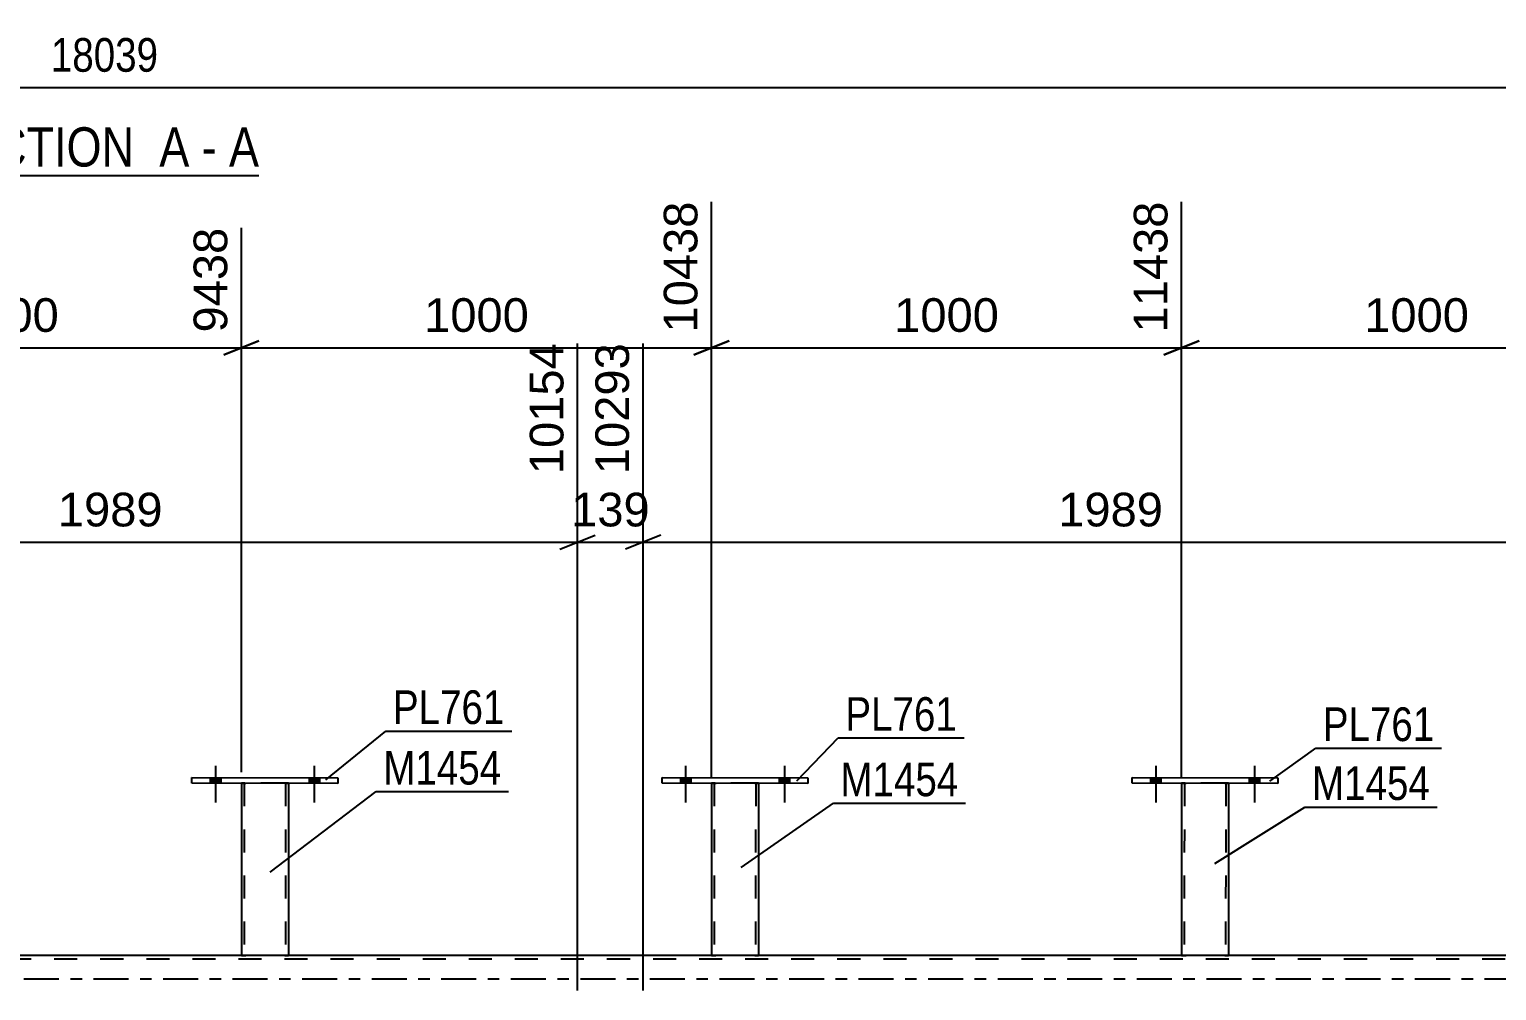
# Model space of a CAD drawing. Header units: millimetres. Extents: x 0 to 841, y 0 to 594.
# Drawn here: x 403.4 to 528.3, y 433.5 to 515.3 of the extents above; entities that cross this region are included whole.
import ezdxf

# ---------------------------------------------------------------- set-up
doc = ezdxf.new("R2010")
doc.units = ezdxf.units.MM
doc.linetypes.add('DXK_LINE_DOT2', pattern=[3.9198, 1.9599, -1.9599])
doc.linetypes.add('DXK_LINE_DOT3', pattern=[5.9187, 2.979, -0.9799, 0.9799, -0.9799])
doc.styles.add('Arial', font='ARIAL.TTF', dxfattribs={"height": 0.2})
doc.styles.add('Arial Narrow', font='ARIALN.TTF', dxfattribs={"height": 0.2})

# ---------------------------------------------------------------- blocks, each defined once
blk = doc.blocks.new('Unknown-318891418-12 - 6237')
at = {"color": 6, "linetype": 'Continuous'}
blk.add_line((395.34, 502.86), (422.98, 502.86), dxfattribs=at)
at = {"color": 0, "linetype": 'Continuous'}
for points in [[(413.45, 503.61), (413.45, 507.11), (395.34, 507.11), (395.34, 503.61)], [(417.05, 503.61), (417.05, 507.11), (414.5, 507.11), (414.5, 503.61)], [(419.38, 503.61), (419.38, 507.11), (418.1, 507.11), (418.1, 503.61)], [(422.98, 503.61), (422.98, 507.11), (420.43, 507.11), (420.43, 503.61)]]:
    blk.add_wipeout(points, dxfattribs=at)
at = {"color": 7, "linetype": 'Continuous', "style": 'Arial Narrow'}
for s, p in [('SECTION ', (395.34, 503.61)), ('A', (414.5, 503.61)), ('A', (420.43, 503.61)), ('-', (418.1, 503.61))]:
    blk.add_text(s, height=3.34, dxfattribs=at).set_placement(p)
blk = doc.blocks.new('Bolt-318891418-4600 - 4466')
at = {"linetype": 'Continuous'}
for points in [[(418.84, 451.15), (419.72, 451.15), (419.72, 451.63), (418.84, 451.63)], [(427.24, 451.14), (428.12, 451.14), (428.12, 451.62), (427.24, 451.62)]]:
    blk.add_hatch(color=1, dxfattribs=at).paths.add_polyline_path(points)
at = {"color": 1, "linetype": 'Continuous'}
for p, q in [((419.28, 452.63), (419.28, 449.51)), ((427.68, 452.62), (427.68, 449.5)), ((418.84, 451.63), (418.84, 451.15)), ((419.72, 451.63), (419.72, 451.15)), ((427.24, 451.62), (427.24, 451.14)), ((428.12, 451.62), (428.12, 451.14))]:
    blk.add_line(p, q, dxfattribs=at)
blk = doc.blocks.new('Part-318891418-4472 - 4466')
at = {"color": 2, "linetype": 'Continuous'}
for p, q in [((421.48, 451.15), (421.48, 436.51)), ((425.48, 451.14), (425.48, 436.51)), ((421.51, 436.51), (421.48, 436.51)), ((421.62, 436.51), (421.51, 436.51)), ((421.77, 436.51), (421.62, 436.51)), ((425.18, 436.51), (421.77, 436.51)), ((425.34, 436.51), (425.18, 436.51)), ((425.44, 436.51), (425.34, 436.51)), ((425.48, 436.51), (425.44, 436.51))]:
    blk.add_line(p, q, dxfattribs=at)
at = {"color": 7, "linetype": 'DXK_LINE_DOT2'}
for p, q in [((421.48, 451.15), (421.48, 451.15)), ((421.48, 451.15), (421.48, 451.15)), ((421.48, 451.15), (421.48, 451.15)), ((421.52, 451.15), (421.48, 451.15)), ((421.48, 451.15), (421.52, 451.15)), ((421.62, 451.15), (421.52, 451.15)), ((421.52, 451.15), (421.62, 451.15)), ((421.78, 451.15), (421.62, 451.15)), ((421.62, 451.15), (421.78, 451.15)), ((421.72, 451.15), (421.72, 451.15)), ((421.72, 451.15), (421.72, 436.51)), ((421.74, 451.15), (421.72, 451.15)), ((421.72, 451.15), (421.74, 451.15)), ((421.79, 451.15), (421.74, 451.15)), ((421.74, 451.15), (421.79, 451.15)), ((425.19, 451.15), (421.78, 451.15)), ((425.19, 451.15), (421.78, 451.15)), ((425.09, 451.15), (421.79, 451.15)), ((421.79, 451.15), (421.87, 451.15)), ((425.17, 451.15), (421.87, 451.15)), ((425.17, 451.15), (425.09, 451.15)), ((425.22, 451.15), (425.17, 451.15)), ((425.17, 451.15), (425.22, 451.15)), ((425.19, 451.15), (425.34, 451.15)), ((425.34, 451.15), (425.19, 451.15)), ((425.24, 451.15), (425.22, 451.15)), ((425.22, 451.15), (425.24, 451.15)), ((425.24, 451.15), (425.24, 451.15)), ((425.24, 451.15), (425.24, 436.51)), ((425.34, 451.15), (425.45, 451.15)), ((425.45, 451.15), (425.34, 451.15)), ((425.45, 451.15), (425.48, 451.15)), ((425.48, 451.15), (425.45, 451.15)), ((425.48, 451.15), (425.48, 451.15)), ((425.48, 451.15), (425.48, 451.14)), ((425.48, 451.14), (425.48, 451.15)), ((421.48, 436.51), (421.51, 436.51)), ((421.51, 436.51), (421.62, 436.51)), ((421.62, 436.51), (421.77, 436.51)), ((421.74, 436.51), (421.72, 436.51)), ((421.72, 436.51), (421.74, 436.51)), ((421.79, 436.51), (421.74, 436.51)), ((421.74, 436.51), (421.77, 436.51)), ((425.18, 436.51), (421.77, 436.51)), ((421.77, 436.51), (421.79, 436.51)), ((425.09, 436.51), (421.79, 436.51)), ((421.79, 436.51), (421.87, 436.51)), ((425.17, 436.51), (421.87, 436.51)), ((425.17, 436.51), (425.09, 436.51)), ((425.22, 436.51), (425.17, 436.51)), ((425.17, 436.51), (425.22, 436.51)), ((425.18, 436.51), (425.34, 436.51)), ((425.24, 436.51), (425.22, 436.51)), ((425.22, 436.51), (425.24, 436.51)), ((425.34, 436.51), (425.44, 436.51)), ((425.44, 436.51), (425.48, 436.51))]:
    blk.add_line(p, q, dxfattribs=at)
blk = doc.blocks.new('Bolt-318891418-4601 - 4466')
at = {"linetype": 'Continuous'}
for points in [[(418.84, 451.15), (419.72, 451.15), (419.72, 451.63), (418.84, 451.63)], [(427.24, 451.14), (428.12, 451.14), (428.12, 451.62), (427.24, 451.62)]]:
    blk.add_hatch(color=1, dxfattribs=at).paths.add_polyline_path(points)
at = {"color": 1, "linetype": 'Continuous'}
for p, q in [((419.28, 452.63), (419.28, 449.51)), ((427.68, 452.62), (427.68, 449.5)), ((418.84, 451.63), (418.84, 451.15)), ((419.72, 451.63), (419.72, 451.15)), ((427.24, 451.62), (427.24, 451.14)), ((428.12, 451.62), (428.12, 451.14))]:
    blk.add_line(p, q, dxfattribs=at)
blk = doc.blocks.new('Part-318891418-4477 - 4466')
at = {"color": 2, "linetype": 'Continuous'}
for p, q in [((417.28, 451.15), (417.28, 451.63)), ((417.28, 451.63), (429.68, 451.62)), ((429.68, 451.14), (417.28, 451.15)), ((429.68, 451.62), (429.68, 451.14))]:
    blk.add_line(p, q, dxfattribs=at)
blk = doc.blocks.new('Part-318891418-4482 - 4466')
at = {"color": 2, "linetype": 'Continuous'}
for p, q in [((461.49, 451.15), (461.48, 436.51)), ((465.49, 451.14), (465.48, 436.51)), ((461.52, 436.51), (461.48, 436.51)), ((461.62, 436.51), (461.52, 436.51)), ((461.78, 436.51), (461.62, 436.51)), ((465.19, 436.51), (461.78, 436.51)), ((465.34, 436.51), (465.19, 436.51)), ((465.45, 436.51), (465.34, 436.51)), ((465.48, 436.51), (465.45, 436.51))]:
    blk.add_line(p, q, dxfattribs=at)
at = {"color": 7, "linetype": 'DXK_LINE_DOT2'}
for p, q in [((461.49, 451.15), (461.49, 451.15)), ((461.49, 451.15), (461.49, 451.15)), ((461.49, 451.15), (461.49, 451.15)), ((461.52, 451.15), (461.49, 451.15)), ((461.49, 451.15), (461.52, 451.15)), ((461.63, 451.15), (461.52, 451.15)), ((461.52, 451.15), (461.63, 451.15)), ((461.78, 451.15), (461.63, 451.15)), ((461.63, 451.15), (461.78, 451.15)), ((461.73, 451.15), (461.72, 436.51)), ((461.73, 451.15), (461.73, 451.15)), ((461.75, 451.15), (461.73, 451.15)), ((461.73, 451.15), (461.75, 451.15)), ((461.8, 451.15), (461.75, 451.15)), ((461.75, 451.15), (461.8, 451.15)), ((465.19, 451.15), (461.78, 451.15)), ((465.19, 451.15), (461.78, 451.15)), ((465.1, 451.15), (461.8, 451.15)), ((461.8, 451.15), (461.88, 451.15)), ((465.18, 451.15), (461.88, 451.15)), ((465.18, 451.15), (465.1, 451.15)), ((465.23, 451.15), (465.18, 451.15)), ((465.18, 451.15), (465.23, 451.15)), ((465.19, 451.15), (465.35, 451.15)), ((465.35, 451.15), (465.19, 451.15)), ((465.25, 451.15), (465.23, 451.15)), ((465.23, 451.15), (465.25, 451.15)), ((465.25, 451.15), (465.24, 436.51)), ((465.25, 451.15), (465.25, 451.15)), ((465.35, 451.15), (465.45, 451.15)), ((465.45, 451.15), (465.35, 451.15)), ((465.45, 451.15), (465.49, 451.15)), ((465.49, 451.15), (465.45, 451.15)), ((465.49, 451.15), (465.49, 451.15)), ((465.49, 451.15), (465.49, 451.14)), ((465.49, 451.14), (465.49, 451.15)), ((461.48, 436.51), (461.52, 436.51)), ((461.52, 436.51), (461.62, 436.51)), ((461.62, 436.51), (461.78, 436.51)), ((461.74, 436.51), (461.72, 436.51)), ((461.72, 436.51), (461.74, 436.51)), ((461.79, 436.51), (461.74, 436.51)), ((461.74, 436.51), (461.78, 436.51)), ((465.19, 436.51), (461.78, 436.51)), ((461.78, 436.51), (461.79, 436.51)), ((465.1, 436.51), (461.79, 436.51)), ((461.79, 436.51), (461.87, 436.51)), ((465.17, 436.51), (461.87, 436.51)), ((465.17, 436.51), (465.1, 436.51)), ((465.23, 436.51), (465.17, 436.51)), ((465.17, 436.51), (465.23, 436.51)), ((465.19, 436.51), (465.34, 436.51)), ((465.24, 436.51), (465.23, 436.51)), ((465.23, 436.51), (465.24, 436.51)), ((465.34, 436.51), (465.45, 436.51)), ((465.45, 436.51), (465.48, 436.51))]:
    blk.add_line(p, q, dxfattribs=at)
blk = doc.blocks.new('Part-318891418-4487 - 4466')
at = {"color": 2, "linetype": 'Continuous'}
for p, q in [((457.29, 451.15), (457.29, 451.63)), ((457.29, 451.63), (469.69, 451.62)), ((469.69, 451.14), (457.29, 451.15)), ((469.69, 451.62), (469.69, 451.14))]:
    blk.add_line(p, q, dxfattribs=at)
blk = doc.blocks.new('Part-318891418-4492 - 4466')
at = {"color": 2, "linetype": 'Continuous'}
for p, q in [((501.49, 451.15), (501.48, 436.51)), ((505.49, 451.14), (505.48, 436.51)), ((501.52, 436.51), (501.48, 436.51)), ((501.62, 436.51), (501.52, 436.51)), ((501.78, 436.51), (501.62, 436.51)), ((505.19, 436.51), (501.78, 436.51)), ((505.34, 436.51), (505.19, 436.51)), ((505.45, 436.51), (505.34, 436.51)), ((505.48, 436.51), (505.45, 436.51))]:
    blk.add_line(p, q, dxfattribs=at)
at = {"color": 7, "linetype": 'DXK_LINE_DOT2'}
for p, q in [((501.49, 451.15), (501.49, 451.15)), ((501.49, 451.15), (501.49, 451.15)), ((501.49, 451.15), (501.49, 451.15)), ((501.52, 451.15), (501.49, 451.15)), ((501.49, 451.15), (501.52, 451.15)), ((501.63, 451.15), (501.52, 451.15)), ((501.52, 451.15), (501.63, 451.15)), ((501.78, 451.15), (501.63, 451.15)), ((501.63, 451.15), (501.78, 451.15)), ((501.73, 451.15), (501.72, 436.51)), ((501.73, 451.15), (501.73, 451.15)), ((501.75, 451.15), (501.73, 451.15)), ((501.73, 451.15), (501.75, 451.15)), ((501.8, 451.15), (501.75, 451.15)), ((501.75, 451.15), (501.8, 451.15)), ((505.19, 451.15), (501.78, 451.15)), ((505.19, 451.15), (501.78, 451.15)), ((505.1, 451.15), (501.8, 451.15)), ((501.8, 451.15), (501.88, 451.15)), ((505.18, 451.15), (501.88, 451.15)), ((505.18, 451.15), (505.1, 451.15)), ((505.23, 451.15), (505.18, 451.15)), ((505.18, 451.15), (505.23, 451.15)), ((505.19, 451.15), (505.35, 451.15)), ((505.35, 451.15), (505.19, 451.15)), ((505.25, 451.15), (505.23, 451.15)), ((505.23, 451.15), (505.25, 451.15)), ((505.25, 451.15), (505.24, 436.51)), ((505.25, 451.15), (505.25, 451.15)), ((505.35, 451.15), (505.45, 451.15)), ((505.45, 451.15), (505.35, 451.15)), ((505.45, 451.15), (505.49, 451.15)), ((505.49, 451.15), (505.45, 451.15)), ((505.49, 451.15), (505.49, 451.15)), ((505.49, 451.15), (505.49, 451.14)), ((505.49, 451.14), (505.49, 451.15)), ((501.48, 436.51), (501.52, 436.51)), ((501.52, 436.51), (501.62, 436.51)), ((501.62, 436.51), (501.78, 436.51)), ((501.74, 436.51), (501.72, 436.51)), ((501.72, 436.51), (501.74, 436.51)), ((501.79, 436.51), (501.74, 436.51)), ((501.74, 436.51), (501.78, 436.51)), ((505.19, 436.51), (501.78, 436.51)), ((501.78, 436.51), (501.79, 436.51)), ((505.1, 436.51), (501.79, 436.51)), ((501.79, 436.51), (501.87, 436.51)), ((505.17, 436.51), (501.87, 436.51)), ((505.17, 436.51), (505.1, 436.51)), ((505.22, 436.51), (505.17, 436.51)), ((505.17, 436.51), (505.22, 436.51)), ((505.19, 436.51), (505.34, 436.51)), ((505.24, 436.51), (505.22, 436.51)), ((505.22, 436.51), (505.24, 436.51)), ((505.34, 436.51), (505.45, 436.51)), ((505.45, 436.51), (505.48, 436.51))]:
    blk.add_line(p, q, dxfattribs=at)
blk = doc.blocks.new('Part-318891418-4508 - 4466')
at = {"color": 7, "linetype": 'DXK_LINE_DOT2'}
for p, q in [((764.22, 436.19), (89.29, 436.19)), ((764.22, 436.51), (101.49, 436.51)), ((425.48, 436.51), (421.48, 436.51)), ((465.48, 436.51), (461.48, 436.51)), ((505.48, 436.51), (501.48, 436.51))]:
    blk.add_line(p, q, dxfattribs=at)
at = {"color": 2, "linetype": 'Continuous'}
for p, q in [((421.48, 436.51), (385.48, 436.51)), ((461.48, 436.51), (425.48, 436.51)), ((501.48, 436.51), (465.48, 436.51)), ((541.48, 436.51), (505.48, 436.51))]:
    blk.add_line(p, q, dxfattribs=at)
at = {"color": 7, "linetype": 'DXK_LINE_DOT3'}
blk.add_line((89.29, 434.51), (774.02, 434.51), dxfattribs=at)
blk = doc.blocks.new('Bolt-318891418-4603 - 4466')
at = {"linetype": 'Continuous'}
for points in [[(458.85, 451.15), (459.73, 451.15), (459.73, 451.63), (458.85, 451.63)], [(467.25, 451.14), (468.13, 451.14), (468.13, 451.62), (467.25, 451.62)]]:
    blk.add_hatch(color=1, dxfattribs=at).paths.add_polyline_path(points)
at = {"color": 1, "linetype": 'Continuous'}
for p, q in [((459.29, 452.63), (459.29, 449.51)), ((467.69, 452.62), (467.69, 449.5)), ((458.85, 451.63), (458.85, 451.15)), ((459.73, 451.63), (459.73, 451.15)), ((467.25, 451.62), (467.25, 451.14)), ((468.13, 451.62), (468.13, 451.14))]:
    blk.add_line(p, q, dxfattribs=at)
blk = doc.blocks.new('Bolt-318891418-4602 - 4466')
at = {"linetype": 'Continuous'}
for points in [[(458.85, 451.15), (459.73, 451.15), (459.73, 451.63), (458.85, 451.63)], [(467.25, 451.14), (468.13, 451.14), (468.13, 451.62), (467.25, 451.62)]]:
    blk.add_hatch(color=1, dxfattribs=at).paths.add_polyline_path(points)
at = {"color": 1, "linetype": 'Continuous'}
for p, q in [((459.29, 452.63), (459.29, 449.51)), ((467.69, 452.62), (467.69, 449.5)), ((458.85, 451.63), (458.85, 451.15)), ((459.73, 451.63), (459.73, 451.15)), ((467.25, 451.62), (467.25, 451.14)), ((468.13, 451.62), (468.13, 451.14))]:
    blk.add_line(p, q, dxfattribs=at)
blk = doc.blocks.new('Bolt-318891418-4604 - 4466')
at = {"linetype": 'Continuous'}
for points in [[(498.85, 451.15), (499.73, 451.15), (499.73, 451.63), (498.85, 451.63)], [(507.25, 451.14), (508.13, 451.14), (508.13, 451.62), (507.25, 451.62)]]:
    blk.add_hatch(color=1, dxfattribs=at).paths.add_polyline_path(points)
at = {"color": 1, "linetype": 'Continuous'}
for p, q in [((499.29, 452.63), (499.29, 449.51)), ((507.69, 452.62), (507.69, 449.5)), ((498.85, 451.63), (498.85, 451.15)), ((499.73, 451.63), (499.73, 451.15)), ((507.25, 451.62), (507.25, 451.14)), ((508.13, 451.62), (508.13, 451.14))]:
    blk.add_line(p, q, dxfattribs=at)
blk = doc.blocks.new('Part-318891418-4659 - 4466')
at = {"color": 2, "linetype": 'Continuous'}
for p, q in [((497.29, 451.15), (497.29, 451.63)), ((497.29, 451.63), (509.69, 451.62)), ((509.69, 451.14), (497.29, 451.15)), ((509.69, 451.62), (509.69, 451.14))]:
    blk.add_line(p, q, dxfattribs=at)
blk = doc.blocks.new('Bolt-318891418-4683 - 4466')
at = {"linetype": 'Continuous'}
for points in [[(498.85, 451.15), (499.73, 451.15), (499.73, 451.63), (498.85, 451.63)], [(507.25, 451.14), (508.13, 451.14), (508.13, 451.62), (507.25, 451.62)]]:
    blk.add_hatch(color=1, dxfattribs=at).paths.add_polyline_path(points)
at = {"color": 1, "linetype": 'Continuous'}
for p, q in [((499.29, 452.63), (499.29, 449.51)), ((507.69, 452.62), (507.69, 449.5)), ((498.85, 451.63), (498.85, 451.15)), ((499.73, 451.63), (499.73, 451.15)), ((507.25, 451.62), (507.25, 451.14)), ((508.13, 451.62), (508.13, 451.14))]:
    blk.add_line(p, q, dxfattribs=at)
blk = doc.blocks.new('StraightDimension-318891418-5353 - 4466')
at = {"color": 7, "linetype": 'Continuous'}
for p, q in [((450.09, 433.51), (450.09, 488.57)), ((455.67, 433.51), (455.67, 488.57)), ((448.59, 471.05), (451.59, 472.25)), ((457.17, 472.25), (454.17, 471.05)), ((450.09, 471.65), (455.67, 471.65))]:
    blk.add_line(p, q, dxfattribs=at)
at = {"color": 0}
blk.add_wipeout([(456.82, 472.4), (456.82, 476.6), (448.95, 476.6), (448.95, 472.4)], dxfattribs=at)
at = {"color": 3, "style": 'Arial'}
blk.add_text('139', height=2.865, dxfattribs=at).set_placement((449.55, 473))
at = {"color": 0, "linetype": 'Continuous'}
blk.add_wipeout([(455.07, 489.17), (450.87, 489.17), (450.87, 476.85), (455.07, 476.85)], dxfattribs=at)
at = {"color": 3, "linetype": 'Continuous', "style": 'Arial'}
blk.add_text('10293', height=2.865, rotation=90.0002, dxfattribs=at).set_placement((454.47, 477.45))
blk = doc.blocks.new('StraightDimension-318891418-5559 - 4466')
at = {"color": 7, "linetype": 'Continuous'}
for p, q in [((461.49, 451.58), (461.49, 500.61)), ((501.49, 451.56), (501.49, 500.61)), ((462.99, 488.8), (459.99, 487.6)), ((499.99, 487.6), (502.99, 488.8)), ((461.49, 488.2), (501.49, 488.2))]:
    blk.add_line(p, q, dxfattribs=at)
at = {"color": 0}
blk.add_wipeout([(486.54, 488.95), (486.54, 493.15), (476.44, 493.15), (476.44, 488.95)], dxfattribs=at)
at = {"color": 3, "style": 'Arial'}
blk.add_text('1000', height=2.865, dxfattribs=at).set_placement((477.04, 489.55))
at = {"color": 0, "linetype": 'Continuous'}
blk.add_wipeout([(500.89, 501.21), (496.69, 501.21), (496.69, 488.9), (500.89, 488.9)], dxfattribs=at)
at = {"color": 3, "linetype": 'Continuous', "style": 'Arial'}
blk.add_text('11438', height=2.865, rotation=90.0002, dxfattribs=at).set_placement((500.29, 489.5))
blk = doc.blocks.new('StraightDimension-318891418-5551 - 4466')
at = {"color": 7, "linetype": 'Continuous'}
for p, q in [((501.49, 451.56), (501.49, 500.61)), ((541.48, 450.86), (541.48, 500.61)), ((502.99, 488.8), (499.99, 487.6)), ((539.98, 487.6), (542.98, 488.8)), ((501.49, 488.2), (541.48, 488.2))]:
    blk.add_line(p, q, dxfattribs=at)
at = {"color": 0}
blk.add_wipeout([(526.53, 488.95), (526.53, 493.15), (516.44, 493.15), (516.44, 488.95)], dxfattribs=at)
at = {"color": 3, "style": 'Arial'}
blk.add_text('1000', height=2.865, dxfattribs=at).set_placement((517.04, 489.55))
at = {"color": 0, "linetype": 'Continuous'}
blk.add_wipeout([(540.88, 501.21), (536.68, 501.21), (536.68, 488.9), (540.88, 488.9)], dxfattribs=at)
at = {"color": 3, "linetype": 'Continuous', "style": 'Arial'}
blk.add_text('12438', height=2.865, rotation=90.0002, dxfattribs=at).set_placement((540.28, 489.5))
blk = doc.blocks.new('StraightDimension-318891418-5335 - 4466')
at = {"color": 7, "linetype": 'Continuous'}
for p, q in [((455.67, 433.51), (455.67, 488.57)), ((535.23, 433.51), (535.23, 488.57)), ((457.17, 472.25), (454.17, 471.05)), ((533.73, 471.05), (536.73, 472.25)), ((455.67, 471.65), (535.23, 471.65))]:
    blk.add_line(p, q, dxfattribs=at)
at = {"color": 0}
blk.add_wipeout([(500.5, 472.4), (500.5, 476.6), (490.4, 476.6), (490.4, 472.4)], dxfattribs=at)
at = {"color": 3, "style": 'Arial'}
blk.add_text('1989', height=2.865, dxfattribs=at).set_placement((491, 473))
at = {"color": 0, "linetype": 'Continuous'}
blk.add_wipeout([(534.63, 489.17), (530.43, 489.17), (530.43, 476.85), (534.63, 476.85)], dxfattribs=at)
at = {"color": 3, "linetype": 'Continuous', "style": 'Arial'}
blk.add_text('12282', height=2.865, rotation=90.0002, dxfattribs=at).set_placement((534.03, 477.45))
blk = doc.blocks.new('StraightDimension-318891418-5575 - 4466')
at = {"color": 7, "linetype": 'Continuous'}
for p, q in [((381.49, 452.09), (381.49, 498.39)), ((421.48, 452.09), (421.48, 498.39)), ((382.99, 488.8), (379.99, 487.6)), ((419.98, 487.6), (422.98, 488.8)), ((381.49, 488.2), (421.48, 488.2))]:
    blk.add_line(p, q, dxfattribs=at)
at = {"color": 0}
blk.add_wipeout([(406.53, 488.95), (406.53, 493.15), (396.44, 493.15), (396.44, 488.95)], dxfattribs=at)
at = {"color": 3, "style": 'Arial'}
blk.add_text('1000', height=2.865, dxfattribs=at).set_placement((397.04, 489.55))
at = {"color": 0, "linetype": 'Continuous'}
blk.add_wipeout([(420.88, 498.99), (416.68, 498.99), (416.68, 488.9), (420.88, 488.9)], dxfattribs=at)
at = {"color": 3, "linetype": 'Continuous', "style": 'Arial'}
blk.add_text('9438', height=2.865, rotation=90.0002, dxfattribs=at).set_placement((420.28, 489.5))
blk = doc.blocks.new('StraightDimension-318891418-5371 - 4466')
at = {"color": 7, "linetype": 'Continuous'}
for p, q in [((450.09, 433.51), (450.09, 488.57)), ((370.53, 433.51), (370.53, 486.35)), ((372.03, 472.25), (369.03, 471.05)), ((448.59, 471.05), (451.59, 472.25)), ((370.53, 471.65), (450.09, 471.65))]:
    blk.add_line(p, q, dxfattribs=at)
at = {"color": 0}
blk.add_wipeout([(415.36, 472.4), (415.36, 476.6), (405.27, 476.6), (405.27, 472.4)], dxfattribs=at)
at = {"color": 3, "style": 'Arial'}
blk.add_text('1989', height=2.865, dxfattribs=at).set_placement((405.87, 473))
at = {"color": 0, "linetype": 'Continuous'}
blk.add_wipeout([(449.49, 489.17), (445.29, 489.17), (445.29, 476.85), (449.49, 476.85)], dxfattribs=at)
at = {"color": 3, "linetype": 'Continuous', "style": 'Arial'}
blk.add_text('10154', height=2.865, rotation=90.0002, dxfattribs=at).set_placement((448.89, 477.45))
blk = doc.blocks.new('StraightDimension-318891418-5567 - 4466')
at = {"color": 7, "linetype": 'Continuous'}
for p, q in [((461.49, 451.58), (461.49, 500.61)), ((421.48, 452.09), (421.48, 498.39)), ((422.98, 488.8), (419.98, 487.6)), ((459.99, 487.6), (462.99, 488.8)), ((421.48, 488.2), (461.49, 488.2))]:
    blk.add_line(p, q, dxfattribs=at)
at = {"color": 0}
blk.add_wipeout([(446.53, 488.95), (446.53, 493.15), (436.44, 493.15), (436.44, 488.95)], dxfattribs=at)
at = {"color": 3, "style": 'Arial'}
blk.add_text('1000', height=2.865, dxfattribs=at).set_placement((437.04, 489.55))
at = {"color": 0, "linetype": 'Continuous'}
blk.add_wipeout([(460.89, 501.21), (456.69, 501.21), (456.69, 488.9), (460.89, 488.9)], dxfattribs=at)
at = {"color": 3, "linetype": 'Continuous', "style": 'Arial'}
blk.add_text('10438', height=2.865, rotation=90.0002, dxfattribs=at).set_placement((460.29, 489.5))
blk = doc.blocks.new('StraightDimension-318891418-11660 - 6237')
at = {"color": 7, "linetype": 'Continuous'}
blk.add_line((54.82, 510.33), (764.86, 510.33), dxfattribs=at)
at = {"color": 0}
blk.add_wipeout([(415.01, 511.08), (415.01, 515.28), (404.67, 515.28), (404.67, 511.08)], dxfattribs=at)
at = {"color": 3, "style": 'Arial Narrow'}
blk.add_text('18039', height=2.863, dxfattribs=at).set_placement((405.27, 511.68))
blk = doc.blocks.new('Mark-318891418-4468 - 4466')
at = {"color": 0}
blk.add_wipeout([(443.61, 451.04), (443.61, 454.04), (433.56, 454.04), (433.56, 451.04)], dxfattribs=at)
blk.add_wipeout([(443.61, 451.04), (443.61, 454.04), (433.56, 454.04), (433.56, 451.04)], dxfattribs=at)
at = {"color": 30, "linetype": 'Continuous'}
for p, q in [((423.93, 443.59), (432.96, 450.44)), ((432.96, 450.44), (444.21, 450.44))]:
    blk.add_line(p, q, dxfattribs=at)
at = {"color": 3, "style": 'Arial Narrow'}
blk.add_text('M1454', height=2.863, dxfattribs=at).set_placement((433.56, 451.04))
blk = doc.blocks.new('Mark-318891418-4473 - 4466')
at = {"color": 0}
blk.add_wipeout([(443.89, 456.19), (443.89, 459.19), (434.38, 459.19), (434.38, 456.19)], dxfattribs=at)
blk.add_wipeout([(443.89, 456.19), (443.89, 459.19), (434.38, 459.19), (434.38, 456.19)], dxfattribs=at)
at = {"color": 30, "linetype": 'Continuous'}
for p, q in [((428.67, 451.44), (433.78, 455.59)), ((433.78, 455.59), (444.49, 455.59))]:
    blk.add_line(p, q, dxfattribs=at)
at = {"color": 3, "style": 'Arial Narrow'}
blk.add_text('PL761', height=2.863, dxfattribs=at).set_placement((434.38, 456.19))
blk = doc.blocks.new('Mark-318891418-4478 - 4466')
at = {"color": 0}
blk.add_wipeout([(482.51, 450.05), (482.51, 453.05), (472.46, 453.05), (472.46, 450.05)], dxfattribs=at)
blk.add_wipeout([(482.51, 450.05), (482.51, 453.05), (472.46, 453.05), (472.46, 450.05)], dxfattribs=at)
at = {"color": 30, "linetype": 'Continuous'}
for p, q in [((464.01, 443.98), (471.86, 449.45)), ((471.86, 449.45), (483.11, 449.45))]:
    blk.add_line(p, q, dxfattribs=at)
at = {"color": 3, "style": 'Arial Narrow'}
blk.add_text('M1454', height=2.863, dxfattribs=at).set_placement((472.46, 450.05))
blk = doc.blocks.new('Mark-318891418-4483 - 4466')
at = {"color": 0}
blk.add_wipeout([(482.39, 455.61), (482.39, 458.61), (472.88, 458.61), (472.88, 455.61)], dxfattribs=at)
blk.add_wipeout([(482.39, 455.61), (482.39, 458.61), (472.88, 458.61), (472.88, 455.61)], dxfattribs=at)
at = {"color": 30, "linetype": 'Continuous'}
for p, q in [((468.75, 451.36), (472.28, 455.01)), ((472.28, 455.01), (482.99, 455.01))]:
    blk.add_line(p, q, dxfattribs=at)
at = {"color": 3, "style": 'Arial Narrow'}
blk.add_text('PL761', height=2.863, dxfattribs=at).set_placement((472.88, 455.61))
blk = doc.blocks.new('Mark-318891418-4488 - 4466')
at = {"color": 0}
blk.add_wipeout([(522.64, 449.73), (522.64, 452.73), (512.59, 452.73), (512.59, 449.73)], dxfattribs=at)
blk.add_wipeout([(522.64, 449.73), (522.64, 452.73), (512.59, 452.73), (512.59, 449.73)], dxfattribs=at)
at = {"color": 30, "linetype": 'Continuous'}
for p, q in [((504.33, 444.33), (511.99, 449.13)), ((511.99, 449.13), (523.24, 449.13))]:
    blk.add_line(p, q, dxfattribs=at)
at = {"color": 3, "style": 'Arial Narrow'}
blk.add_text('M1454', height=2.863, dxfattribs=at).set_placement((512.59, 449.73))
blk = doc.blocks.new('Mark-318891418-4655 - 4466')
at = {"color": 0}
blk.add_wipeout([(523.01, 454.74), (523.01, 457.74), (513.51, 457.74), (513.51, 454.74)], dxfattribs=at)
blk.add_wipeout([(523.01, 454.74), (523.01, 457.74), (513.51, 457.74), (513.51, 454.74)], dxfattribs=at)
at = {"color": 30, "linetype": 'Continuous'}
for p, q in [((508.99, 451.32), (512.91, 454.14)), ((512.91, 454.14), (523.61, 454.14))]:
    blk.add_line(p, q, dxfattribs=at)
at = {"color": 3, "style": 'Arial Narrow'}
blk.add_text('PL761', height=2.863, dxfattribs=at).set_placement((513.51, 454.74))

msp = doc.modelspace()

# ---------------------------------------------------------------- block references
for name in ['StraightDimension-318891418-11660 - 6237', 'Unknown-318891418-12 - 6237', 'Bolt-318891418-4600 - 4466', 'Bolt-318891418-4601 - 4466', 'Bolt-318891418-4603 - 4466', 'Bolt-318891418-4602 - 4466', 'Bolt-318891418-4604 - 4466', 'Bolt-318891418-4683 - 4466', 'Part-318891418-4477 - 4466', 'Part-318891418-4472 - 4466', 'Part-318891418-4487 - 4466', 'Part-318891418-4482 - 4466', 'Part-318891418-4659 - 4466', 'Part-318891418-4492 - 4466', 'Part-318891418-4508 - 4466']:
    msp.add_blockref(name, (0, 0))

# ---------------------------------------------------------------- next in the draw order: block references
for name in ['StraightDimension-318891418-5559 - 4466', 'StraightDimension-318891418-5575 - 4466', 'StraightDimension-318891418-5353 - 4466']:
    msp.add_blockref(name, (0, 0))

# ---------------------------------------------------------------- next in the draw order: block references
for name in ['StraightDimension-318891418-5551 - 4466', 'StraightDimension-318891418-5371 - 4466']:
    msp.add_blockref(name, (0, 0))

# ---------------------------------------------------------------- next in the draw order: block references
msp.add_blockref('StraightDimension-318891418-5335 - 4466', (0, 0))

# ---------------------------------------------------------------- next in the draw order: block references
for name in ['StraightDimension-318891418-5567 - 4466', 'Mark-318891418-4478 - 4466', 'Mark-318891418-4488 - 4466']:
    msp.add_blockref(name, (0, 0))

# ---------------------------------------------------------------- next in the draw order: block references
for name in ['Mark-318891418-4483 - 4466', 'Mark-318891418-4655 - 4466', 'Mark-318891418-4468 - 4466']:
    msp.add_blockref(name, (0, 0))

# ---------------------------------------------------------------- next in the draw order: block references
msp.add_blockref('Mark-318891418-4473 - 4466', (0, 0))

doc.saveas('drawing.dxf')
